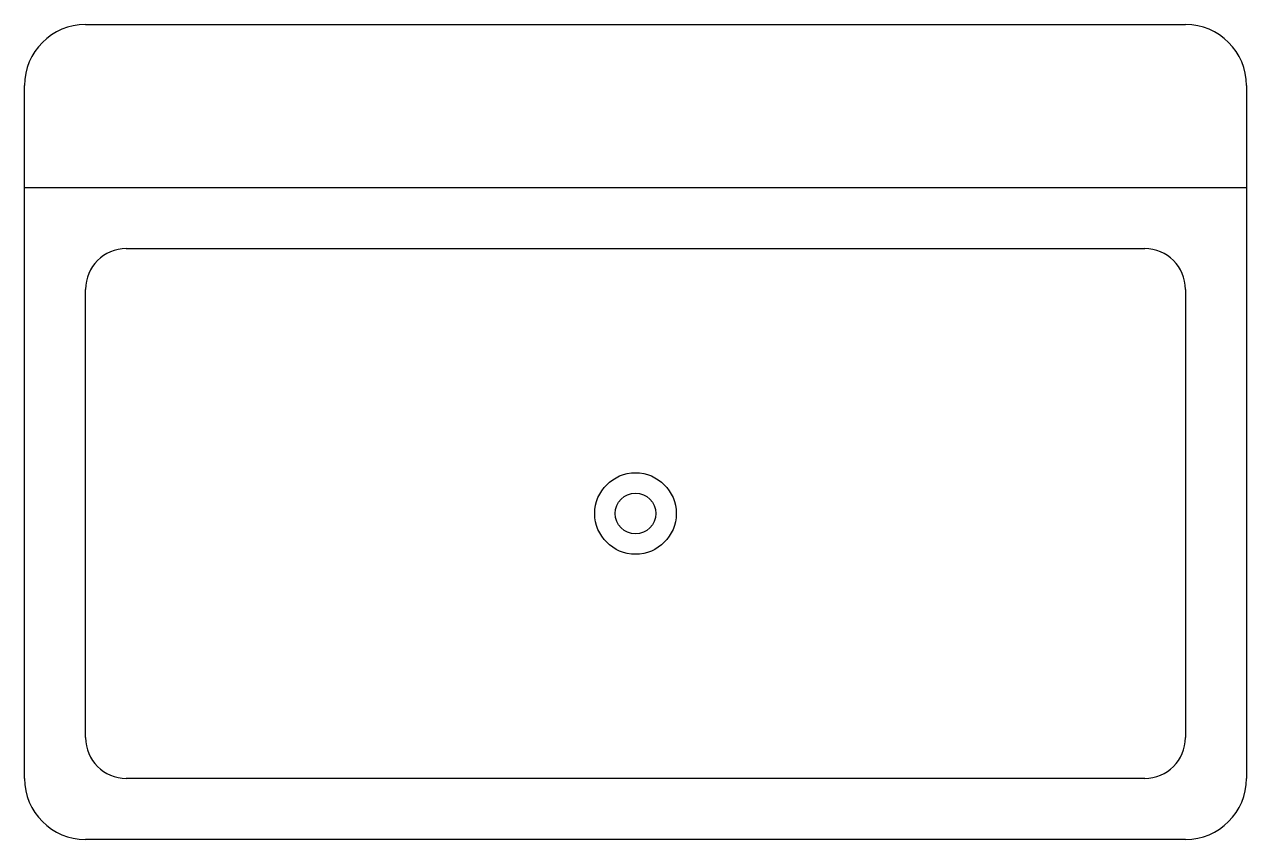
# Model space of a CAD drawing. Extents: x -15 to 15, y -20 to 0.
import ezdxf

# ---------------------------------------------------------------- set-up
doc = ezdxf.new("R2010")
doc.units = 0
doc.header["$MEASUREMENT"] = 0

msp = doc.modelspace()

# ---------------------------------------------------------------- linework, layer by layer
msp.add_line((-15, -3.999996), (15, -3.999996))
for points in [[(-13.5, 0), (13.5, 0)], [(-15, -18.499996), (-15, -1.5)], [(15, -1.5), (15, -18.499996)], [(-12.5, -5.499996), (12.5, -5.499996)], [(-13.5, -17.499996), (-13.5, -6.499996)], [(13.5, -6.499996), (13.5, -17.499996)], [(12.5, -18.499996), (-12.5, -18.499996)], [(13.5, -19.999996), (-13.5, -19.999996)]]:
    msp.add_lwpolyline(points)
for radius in [1, 0.5]:
    msp.add_circle((0, -11.999996), radius)
for centre, radius, start, end in [((-13.5, -1.5), 1.5, 90, 180), ((13.5, -1.5), 1.5, 0, 90), ((-12.5, -6.499996), 1, 90, 180), ((12.5, -6.499996), 1, 0, 90), ((-12.5, -17.499996), 1, 180, 270), ((12.5, -17.499996), 1, 270, 0), ((-13.5, -18.499996), 1.5, 180, 270), ((13.5, -18.499996), 1.5, 270, 0)]:
    msp.add_arc(centre, radius, start, end)

doc.saveas('drawing.dxf')
